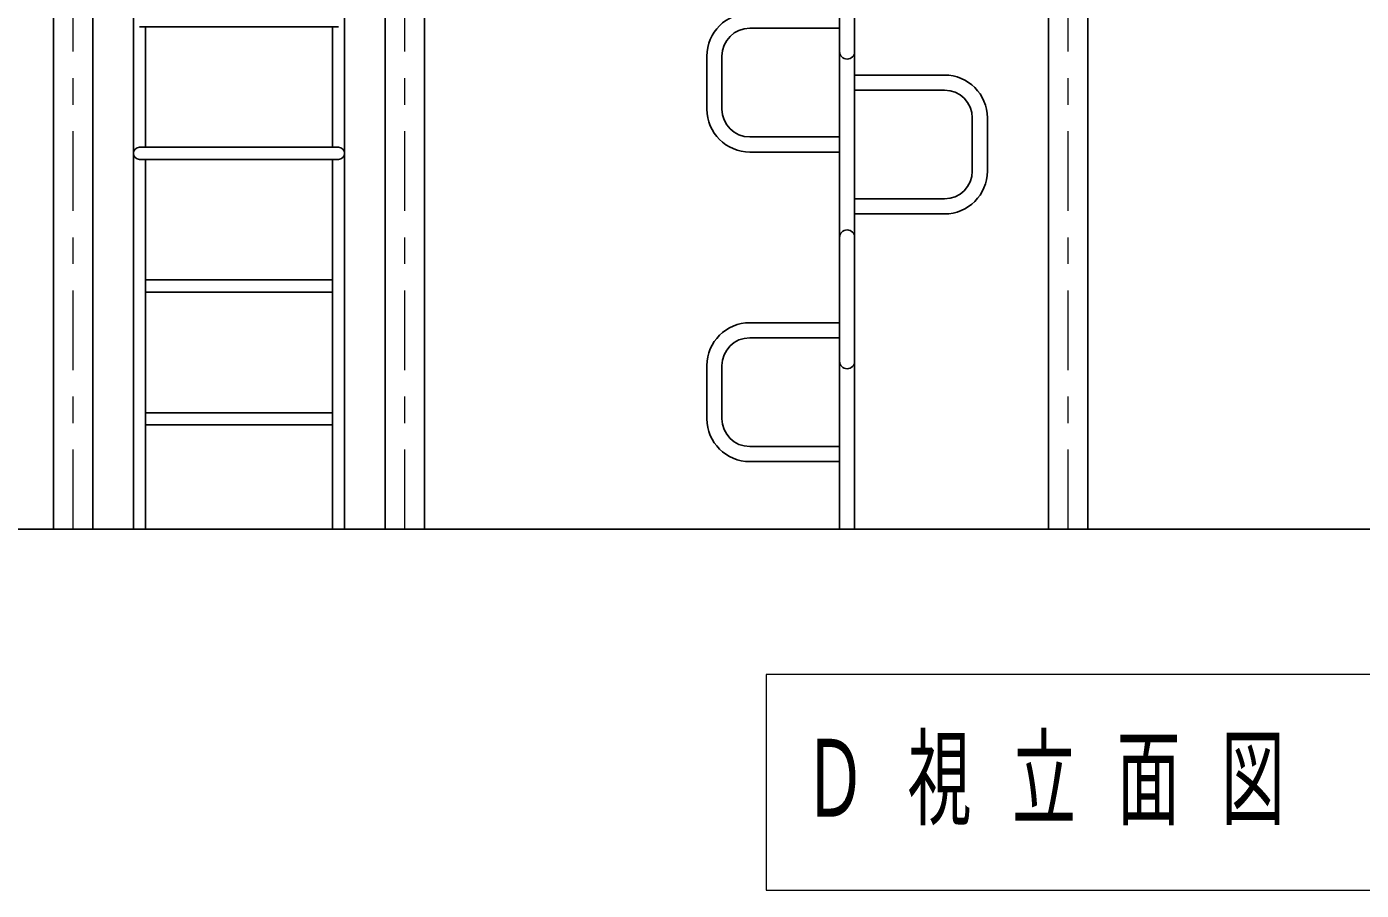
# Model space of a CAD drawing. Units: millimetres on the paper, scale 1:60. Extents: x -385 to 0, y -594 to 267.
# Drawn here: x -148.6 to -98.3, y -143.4 to -110.9 of the extents above; entities that cross this region are included whole.
import ezdxf

# ---------------------------------------------------------------- set-up
doc = ezdxf.new("R2010")
doc.units = ezdxf.units.MM
doc.linetypes.add('USER2', pattern=[6, 3, -1, 1, -1])
doc.layers.add('1_60', color=7, linetype='Continuous', lineweight=25)
doc.styles.add('ＭＳ ゴシック', font='')
doc.styles.get('ＭＳ ゴシック').set_extended_font_data('MS Gothic')

msp = doc.modelspace()

# ---------------------------------------------------------------- linework, layer by layer
at = {"layer": '1_60', "linetype": 'USER2', "lineweight": 13}
for p, q in [((-109.357, -129.794), (-109.357, -79.724)), ((-146.857, -129.794), (-146.857, -88.057)), ((-134.357, -129.794), (-134.357, -88.057))]:
    msp.add_line(p, q, dxfattribs=at)
at = {"layer": '1_60'}
for p, q in [((-110.1, -129.794), (-110.1, -81.149)), ((-108.615, -129.794), (-108.615, -81.149)), ((-147.6, -129.794), (-147.6, -88.477)), ((-146.115, -129.794), (-146.115, -88.477)), ((-135.1, -129.794), (-135.1, -88.477)), ((-133.615, -129.794), (-133.615, -88.477)), ((-144.357, -110.854), (-140.607, -110.854)), ((-136.857, -110.854), (-140.607, -110.854)), ((-144.357, -115.4), (-140.607, -115.4)), ((-136.857, -115.4), (-140.607, -115.4)), ((-144.357, -115.854), (-140.607, -115.854)), ((-136.857, -115.854), (-140.607, -115.854)), ((-144.131, -120.4), (-140.607, -120.4)), ((-137.084, -120.4), (-140.607, -120.4)), ((-144.131, -120.854), (-140.607, -120.854)), ((-137.084, -120.854), (-140.607, -120.854)), ((-144.131, -125.401), (-140.607, -125.401)), ((-137.084, -125.401), (-140.607, -125.401)), ((-144.131, -125.854), (-140.607, -125.854)), ((-137.084, -125.854), (-140.607, -125.854)), ((-153.457, -129.794), (-38.286, -129.794))]:
    msp.add_line(p, q, dxfattribs=at)
at = {"layer": '1_60', "color": 70}
for p, q in [((-117.974, -86.96), (-117.974, -129.794)), ((-117.408, -86.96), (-117.408, -129.794)), ((-121.358, -110.911), (-117.974, -110.911)), ((-122.974, -113.961), (-122.974, -111.961)), ((-122.408, -113.961), (-122.408, -111.961)), ((-114.024, -112.677), (-117.408, -112.677)), ((-114.024, -113.244), (-117.408, -113.244)), ((-112.974, -116.294), (-112.974, -114.294)), ((-112.407, -116.294), (-112.407, -114.294)), ((-117.974, -115.011), (-121.358, -115.011)), ((-117.974, -115.578), (-121.358, -115.578)), ((-117.408, -117.344), (-114.024, -117.344)), ((-117.408, -117.911), (-114.024, -117.911)), ((-121.358, -122.011), (-117.974, -122.011)), ((-121.358, -122.578), (-117.974, -122.578)), ((-122.974, -125.628), (-122.974, -123.628)), ((-122.408, -125.628), (-122.408, -123.628)), ((-117.974, -126.678), (-121.358, -126.678)), ((-117.974, -127.244), (-121.358, -127.244))]:
    msp.add_line(p, q, dxfattribs=at)
at = {"layer": '1_60', "color": 131}
for p, q in [((-144.584, -129.794), (-144.584, -87.71)), ((-136.631, -129.794), (-136.631, -87.71)), ((-144.131, -115.4), (-144.131, -110.854)), ((-137.084, -115.4), (-137.084, -110.854)), ((-144.131, -129.794), (-144.131, -115.854)), ((-137.084, -129.794), (-137.084, -115.854))]:
    msp.add_line(p, q, dxfattribs=at)
at = {"layer": '1_60', "lineweight": 13}
for p, q in [((-120.744, -135.269), (-120.744, -143.402)), ((-69.944, -135.269), (-120.744, -135.269)), ((-120.744, -143.402), (-69.944, -143.402))]:
    msp.add_line(p, q, dxfattribs=at)
at = {"layer": '1_60', "color": 70}
for centre, radius, start, end in [((-121.358, -111.961), 1.617, 90, 180), ((-121.358, -111.961), 1.05, 90, 180), ((-117.691, -111.794), 0.283, 180, 0), ((-114.024, -114.294), 1.617, 0, 90), ((-114.024, -114.294), 1.05, 0, 90), ((-121.358, -113.961), 1.617, 180, 270), ((-121.358, -113.961), 1.05, 180, 270), ((-114.024, -116.294), 1.617, 270, 0), ((-114.024, -116.294), 1.05, 270, 0), ((-117.691, -118.794), 0.283, 0, 180), ((-121.358, -123.628), 1.617, 90, 180), ((-121.358, -123.628), 1.05, 90, 180), ((-117.691, -123.461), 0.283, 180, 0), ((-121.358, -125.628), 1.617, 180, 270), ((-121.358, -125.628), 1.05, 180, 270)]:
    msp.add_arc(centre, radius, start, end, dxfattribs=at)
at = {"layer": '1_60'}
for centre, start, end in [((-144.357, -115.627), 90, 270), ((-136.857, -115.627), 270, 90)]:
    msp.add_arc(centre, 0.227, start, end, dxfattribs=at)

# ---------------------------------------------------------------- texts
at = {"layer": '1_60', "insert": (-119.344, -139.336), "char_height": 2.933, "attachment_point": 4, "style": 'ＭＳ ゴシック'}
msp.add_mtext('\\T1.64;\\W0.6;Ｄ視立面図\u3000Ｓ＝１／６０', dxfattribs=at)

doc.saveas('drawing.dxf')
